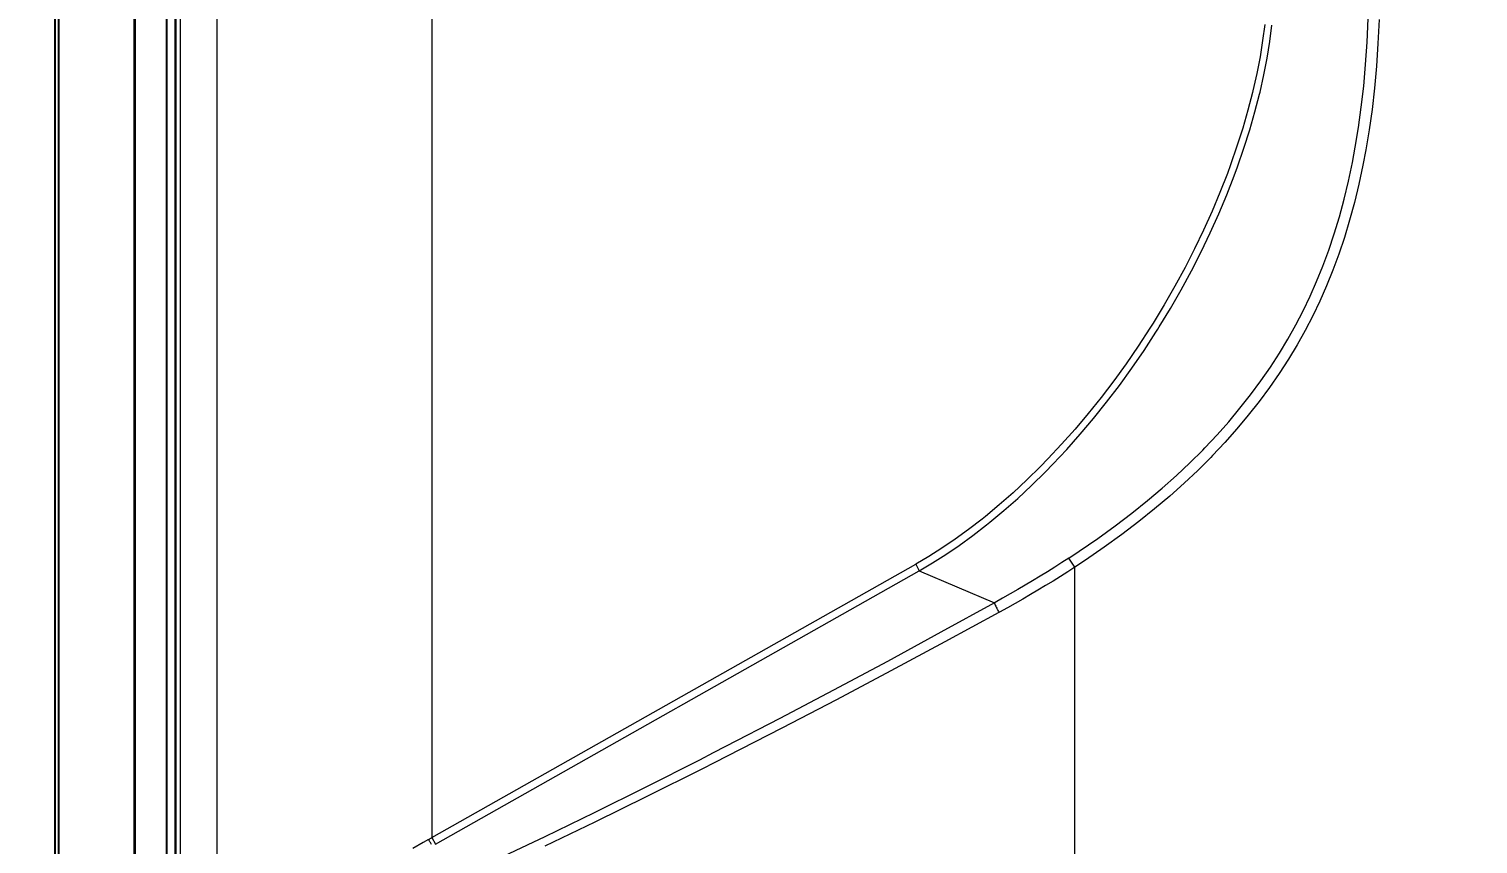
# Model space of a CAD drawing. Header units: millimetres. Extents: x -71336 to -33468, y -26189 to 22712.
# Drawn here: x -69412.5 to -69314.5, y -17443 to -17387.8 of the extents above; entities that cross this region are included whole.
import ezdxf

# ---------------------------------------------------------------- set-up
doc = ezdxf.new("R2010")
doc.units = ezdxf.units.MM
doc.layers.add('SC - Dimensions', color=1, linetype='Continuous')
doc.layers.add('SC - Equipment', color=7, linetype='Continuous', lineweight=13)
doc.layers.add('SC - Xlines', color=252, linetype='Continuous', plot=False)
doc.styles.get("Standard").update_dxf_attribs({"font": 'arial.ttf', "height": 35})
doc.dimstyles.new('MJC', dxfattribs={"dimscale": 25, "dimtxt": 35, "dimasz": 1, "dimexe": 0.25, "dimexo": 0.25, "dimgap": 0.25, "dimtad": 1, "dimdec": 0, "dimzin": 0, "dimdsep": 46, "dimtxsty": 'Standard', "dimcen": 0.09, "dimclrd": 1, "dimclre": 1, "dimclrt": 7, "dimadec": 0, "dimazin": 0, "dimtfac": 1, "dimtdec": 0, "dimtofl": 0, "dimtmove": 0, "dimatfit": 3, "dimfxl": 1, "dimtolj": 1, "dimtzin": 0, "dimarcsym": 0})

# ---------------------------------------------------------------- blocks, each defined once
blk = doc.blocks.new('SONY FW-49XE8001 - BACK')
at = {"layer": 'SC - Equipment', "color": 251, "true_color": 0x636466, "transparency": 33554495}
for points in [[(-547.705, 639.764), (-547.716, 639.762), (-547.725, 639.757), (-547.734, 639.75), (-547.742, 639.737), (-547.75, 639.72), (-547.758, 639.697), (-547.763, 639.676), (-547.771, 639.64), (-547.777, 639.607), (-547.782, 639.576), (-547.785, 639.546), (-547.787, 639.516), (-547.788, 639.485), (-547.788, 639.464), (-547.788, 8.064), (-548.005, 8.064)], [(-542.563, 635.056), (-542.563, 7.964), (-542.574, 7.965), (-542.583, 7.97), (-542.592, 7.978), (-542.6, 7.99), (-542.608, 8.007), (-542.616, 8.031), (-542.621, 8.052), (-542.629, 8.087), (-542.635, 8.12), (-542.64, 8.151), (-542.643, 8.182), (-542.644, 8.212), (-542.645, 8.242), (-542.646, 8.264), (-542.646, 635.056)], [(-539.877, 353.203), (-539.877, 10.793)], [(-522.505, 357.621), (-522.505, 133.492), (-522.261, 133.06), (-489.526, 151.557), (-488.631, 152.082), (-487.731, 152.653), (-486.823, 153.27), (-485.905, 153.936), (-484.979, 154.653), (-484.75, 154.837), (-483.809, 155.621), (-482.87, 156.449), (-481.933, 157.322), (-480.998, 158.243), (-480.489, 158.765), (-479.554, 159.764), (-478.635, 160.796), (-477.735, 161.862), (-476.853, 162.963), (-475.989, 164.097), (-475.146, 165.264), (-474.322, 166.463), (-473.521, 167.694), (-473.384, 167.911), (-473.298, 168.048), (-472.533, 169.307), (-471.805, 170.574), (-471.113, 171.847), (-470.46, 173.126), (-469.843, 174.409), (-469.265, 175.696), (-468.724, 176.985), (-468.22, 178.277), (-467.998, 178.879), (-467.561, 180.14), (-467.168, 181.381), (-466.816, 182.605), (-466.505, 183.814), (-466.477, 183.93), (-466.214, 185.105), (-465.992, 186.25), (-465.81, 187.369), (-465.668, 188.462)], [(-540.465, 10.786), (-540.416, 10.793), (-540.416, 353.203), (-540.465, 353.249)], [(-458.426, 188.847), (-458.498, 187.237), (-458.602, 185.694), (-458.735, 184.209), (-458.899, 182.776), (-459.091, 181.389), (-459.313, 180.044), (-459.51, 179.001), (-459.783, 177.723), (-460.085, 176.483), (-460.412, 175.28), (-460.766, 174.113), (-461.146, 172.982), (-461.551, 171.885), (-461.98, 170.823), (-462.434, 169.794), (-462.912, 168.798), (-463.421, 167.818), (-463.969, 166.842), (-464.554, 165.873), (-465.177, 164.91), (-465.838, 163.955), (-466.536, 163.009), (-467.271, 162.073), (-468.042, 161.149), (-468.849, 160.239), (-469.691, 159.343), (-469.808, 159.222), (-470.687, 158.345), (-471.612, 157.474), (-472.584, 156.606), (-473.607, 155.742), (-474.683, 154.878), (-475.816, 154.014), (-477.011, 153.148), (-478.272, 152.276), (-479.005, 151.789), (-479.486, 151.479), (-479.976, 151.169), (-480.476, 150.858), (-480.985, 150.547), (-481.497, 150.24), (-482.012, 149.937), (-482.528, 149.637), (-483.047, 149.341), (-483.568, 149.048), (-484.09, 148.759), (-484.135, 148.735), (-487.787, 146.744), (-491.451, 144.774), (-495.127, 142.826), (-498.815, 140.902), (-502.516, 139.001), (-503.365, 138.57), (-504.247, 138.123), (-507.957, 136.265), (-511.48, 134.535), (-514.852, 132.914)], [(-522.525, 133.025), (-522.549, 133.068), (-522.573, 133.111), (-522.598, 133.154), (-522.622, 133.197), (-522.633, 133.216), (-522.657, 133.259), (-522.681, 133.302), (-522.706, 133.345), (-522.719, 133.369), (-523.079, 133.164), (-523.777, 132.763)], [(-479.413, 152.409), (-478.701, 152.883), (-477.453, 153.743), (-476.273, 154.598), (-475.155, 155.449), (-474.094, 156.299), (-473.086, 157.149), (-472.127, 158.003), (-471.217, 158.859), (-470.351, 159.721), (-470.211, 159.864), (-469.384, 160.745), (-468.591, 161.639), (-467.833, 162.547), (-467.111, 163.466), (-466.426, 164.395), (-465.777, 165.332), (-465.166, 166.277), (-464.592, 167.228), (-464.055, 168.185), (-463.556, 169.146), (-463.089, 170.123), (-462.644, 171.132), (-462.224, 172.175), (-461.827, 173.251), (-461.455, 174.363), (-461.109, 175.51), (-460.788, 176.693), (-460.493, 177.913), (-460.225, 179.171), (-460.028, 180.224), (-459.811, 181.551), (-459.622, 182.92), (-459.463, 184.336), (-459.333, 185.803), (-459.232, 187.329), (-459.162, 188.923)], [(-466.157, 188.514), (-466.298, 187.434), (-466.477, 186.329), (-466.697, 185.196), (-466.957, 184.034), (-466.987, 183.912), (-467.294, 182.716), (-467.643, 181.504), (-468.033, 180.275), (-468.466, 179.027), (-468.684, 178.433), (-469.183, 177.154), (-469.718, 175.878), (-470.291, 174.604), (-470.901, 173.334), (-471.549, 172.069), (-472.233, 170.809), (-472.953, 169.556), (-473.71, 168.31), (-473.796, 168.174), (-473.928, 167.964), (-474.721, 166.746), (-475.536, 165.559), (-476.371, 164.404), (-477.226, 163.281), (-478.1, 162.192), (-478.992, 161.135), (-479.901, 160.113), (-480.827, 159.124), (-481.329, 158.609), (-482.255, 157.697), (-483.182, 156.832), (-484.112, 156.012), (-485.044, 155.235), (-485.277, 155.048), (-486.194, 154.339), (-487.1, 153.681), (-487.998, 153.071), (-488.887, 152.508), (-489.77, 151.989)], [(-479.005, 9.651), (-479.005, 151.789), (-479.413, 152.409), (-479.883, 152.103), (-480.363, 151.797), (-480.853, 151.49), (-481.353, 151.181), (-481.856, 150.877), (-482.36, 150.576), (-482.867, 150.279), (-483.376, 149.985), (-483.887, 149.695), (-484.399, 149.409), (-484.446, 149.383), (-488.058, 147.392), (-491.682, 145.423), (-495.318, 143.476), (-498.966, 141.551), (-502.627, 139.651), (-503.464, 139.221), (-504.404, 138.74), (-508.059, 136.89), (-511.531, 135.167), (-514.855, 133.552), (-518.057, 132.031)]]:
    blk.add_lwpolyline(points, dxfattribs=at)
for points in [[(-546.713, 7.297, -0.349751), (-547.005, 7.064, -0.414221), (-548.005, 8.064), (-548.005, 639.464, -0.414141), (-547.705, 639.764), (-547.422, 639.76, -0.184459), (-546.119, 639.178), (-528.093, 621.151, 0.198958), (-527.881, 621.064), (527.571, 621.064, 0.199415), (527.783, 621.151), (545.809, 639.178, -0.198938), (547.282, 639.764, 0.199), (546.009, 639.236), (527.783, 621.01, 0.19808), (527.695, 620.798), (527.695, 358.207)], [(-535.503, 358.207, 0.416137), (-540.465, 353.249), (-540.465, 10.786)], [(-522.719, 133.369, 0.000468), (-522.505, 133.492), (-489.77, 151.989), (-489.526, 151.557), (-484.446, 149.383), (-484.444, 149.365), (-484.439, 149.346), (-484.429, 149.322), (-484.422, 149.307), (-484.415, 149.292), (-484.386, 149.226), (-484.356, 149.161), (-484.354, 149.155), (-484.322, 149.09), (-484.29, 149.026), (-484.257, 148.962), (-484.237, 148.925), (-484.203, 148.861), (-484.169, 148.798), (-484.135, 148.735)]]:
    blk.add_lwpolyline(points, format="xyb", dxfattribs=at)
blk = doc.blocks.new('*D143')
at = {"layer": 'Defpoints', "color": 0, "transparency": 16777216}
for p in [(-69169.203, -17110.551), (-69710.694, -17516.958), (-69169.203, -17516.958)]:
    blk.add_point(p, dxfattribs=at)
at = {"layer": 'SC - Dimensions', "color": 1, "lineweight": -2, "transparency": 16777216}
for p, q in [((-69175.453, -17110.551), (-69716.944, -17110.551)), ((-69710.694, -17135.551), (-69710.694, -17491.958)), ((-69175.453, -17516.958), (-69716.944, -17516.958))]:
    blk.add_line(p, q, dxfattribs=at)
at = {"layer": 'SC - Dimensions', "color": 1, "transparency": 16777216}
for points in [[(-69714.861, -17135.551), (-69706.528, -17135.551), (-69710.694, -17110.551)], [(-69714.861, -17491.958), (-69706.528, -17491.958), (-69710.694, -17516.958)]]:
    blk.add_solid(points, dxfattribs=at)
at = {"layer": 'SC - Dimensions', "color": 7, "transparency": 16777216, "insert": (-69734.814, -17313.755), "char_height": 35, "attachment_point": 5, "rotation": 90}
blk.add_mtext('\\A1;406', dxfattribs=at)
blk = doc.blocks.new('*D144')
at = {"layer": 'Defpoints', "color": 0, "transparency": 16777216}
for p in [(-69409.449, -16934.968), (-69810.749, -17568.854), (-69410.749, -17568.854)]:
    blk.add_point(p, dxfattribs=at)
at = {"layer": 'SC - Dimensions', "color": 1, "lineweight": -2, "transparency": 16777216}
for p, q in [((-69415.699, -16934.968), (-69816.999, -16934.968)), ((-69810.749, -16959.968), (-69810.749, -17543.854)), ((-69416.999, -17568.854), (-69816.999, -17568.854))]:
    blk.add_line(p, q, dxfattribs=at)
at = {"layer": 'SC - Dimensions', "color": 1, "transparency": 16777216}
for points in [[(-69814.916, -16959.968), (-69806.582, -16959.968), (-69810.749, -16934.968)], [(-69814.916, -17543.854), (-69806.582, -17543.854), (-69810.749, -17568.854)]]:
    blk.add_solid(points, dxfattribs=at)
at = {"layer": 'SC - Dimensions', "color": 7, "transparency": 16777216, "insert": (-69834.881, -17313.732), "char_height": 35, "attachment_point": 5, "rotation": 90}
blk.add_mtext('\\A1;634', dxfattribs=at)
blk = doc.blocks.new('SONY FW-49XE8001 - FRONT')
at = {"layer": 'SC - Equipment'}
for points in [[(-547.85, 8.064), (-547.55, 8.064), (-547.55, 639.764)], [(-539.35, 23.237), (-539.65, 23.237), (-539.65, 632.159), (-539.35, 632.159)]]:
    blk.add_lwpolyline(points, dxfattribs=at)
for points in [[(539.44, 632.377, -0.228519), (539.205, 632.264), (-539.205, 632.264, -0.228411), (-539.415, 632.346), (-544.715, 639.009, 0.228605), (-546.28, 639.764), (-547.55, 639.764, 0.414213), (-547.85, 639.464), (-547.85, 8.064, 0.414203), (-546.85, 7.064, 0.414178), (-546.55, 7.364)], [(539.384, 23.099), (546.325, 9.725, -0.120241), (546.55, 8.804), (546.55, 7.064, -0.414309), (546.25, 6.764), (-546.25, 6.764, -0.414273), (-546.55, 7.064), (-546.55, 8.804, -0.12028), (-546.325, 9.725), (-539.384, 23.099, 0.120488), (-539.35, 23.237), (-539.35, 632.159, 0.169436), (-539.415, 632.346)]]:
    blk.add_lwpolyline(points, format="xyb", dxfattribs=at)
blk.add_lwpolyline([(536.89, 629.764), (-536.89, 629.764), (-536.89, 25.764), (536.89, 25.764)], close=True, dxfattribs=at)
blk = doc.blocks.new('*U108')
at = {"layer": 'SC - Xlines', "ltscale": 5}
blk.add_lwpolyline([(0, 1540), (0, -1540)], dxfattribs=at)
blk = doc.blocks.new('*U109')
at = {"layer": 'SC - Xlines', "color": 0, "linetype": 'ByBlock', "lineweight": -2, "transparency": 16777216}
blk.add_blockref('*U108', (0, 0), dxfattribs=at)
blk = doc.blocks.new('*D177')
at = {"layer": 'Defpoints', "color": 0, "ltscale": 5, "transparency": 16777216}
for p in [(-68861.022, -17313.755), (-69610.749, -18768.854), (-69610.749, -18768.854)]:
    blk.add_point(p, dxfattribs=at)
at = {"layer": 'SC - Dimensions', "color": 1, "lineweight": -2, "ltscale": 5, "transparency": 16777216}
for p, q in [((-68867.272, -17313.755), (-69616.999, -17313.755)), ((-69610.749, -17338.755), (-69610.749, -18743.854))]:
    blk.add_line(p, q, dxfattribs=at)
at = {"layer": 'SC - Dimensions', "color": 1, "ltscale": 5, "transparency": 16777216}
for points in [[(-69614.916, -17338.755), (-69606.582, -17338.755), (-69610.749, -17313.755)], [(-69614.916, -18743.854), (-69606.582, -18743.854), (-69610.749, -18768.854)]]:
    blk.add_solid(points, dxfattribs=at)
at = {"layer": 'SC - Dimensions', "color": 7, "ltscale": 5, "transparency": 16777216, "insert": (-69634.869, -18169.279), "char_height": 35, "attachment_point": 5, "rotation": 90}
blk.add_mtext('\\A1;1455', dxfattribs=at)

msp = doc.modelspace()

# ---------------------------------------------------------------- block references
at = {"layer": 'SC - Equipment'}
for name, p in [('SONY FW-49XE8001 - BACK', (-68862.744, -17576.031)), ('SONY FW-49XE8001 - FRONT', (-68862.899, -17576.031))]:
    msp.add_blockref(name, p, dxfattribs=at)
at = {"layer": 'SC - Xlines', "ltscale": 5}
msp.add_blockref('*U109', (-69410.749, -17228.854), dxfattribs=at)

# ---------------------------------------------------------------- dimensions: what is measured, and where the dimension line sits
at = {"layer": 'SC - Dimensions'}
dim = msp.add_linear_dim(base=(-69810.749, -17568.854), p1=(-69409.449, -16934.968), p2=(-69410.749, -17568.854), angle=90, dimstyle='MJC', dxfattribs=at)
dim.commit()
dim.dimension.update_dxf_attribs({"geometry": '*D144', "text_midpoint": (-69810.749, -17313.732), "dimtype": 160})
dim = msp.add_linear_dim(base=(-69710.694, -17516.958), p1=(-69169.203, -17110.551), p2=(-69169.203, -17516.958), angle=90, dimstyle='MJC', dxfattribs=at)
dim.commit()
dim.dimension.update_dxf_attribs({"geometry": '*D143', "text_midpoint": (-69734.814, -17313.755)})
at = {"layer": 'SC - Dimensions', "ltscale": 5}
dim = msp.add_linear_dim(base=(-69610.749, -18768.854), p1=(-68861.022, -17313.755), p2=(-69610.749, -18768.854), angle=90, dimstyle='MJC', dxfattribs=at)
dim.commit()
dim.dimension.update_dxf_attribs({"geometry": '*D177', "text_midpoint": (-69610.749, -18169.279), "dimtype": 160})

doc.saveas('drawing.dxf')
